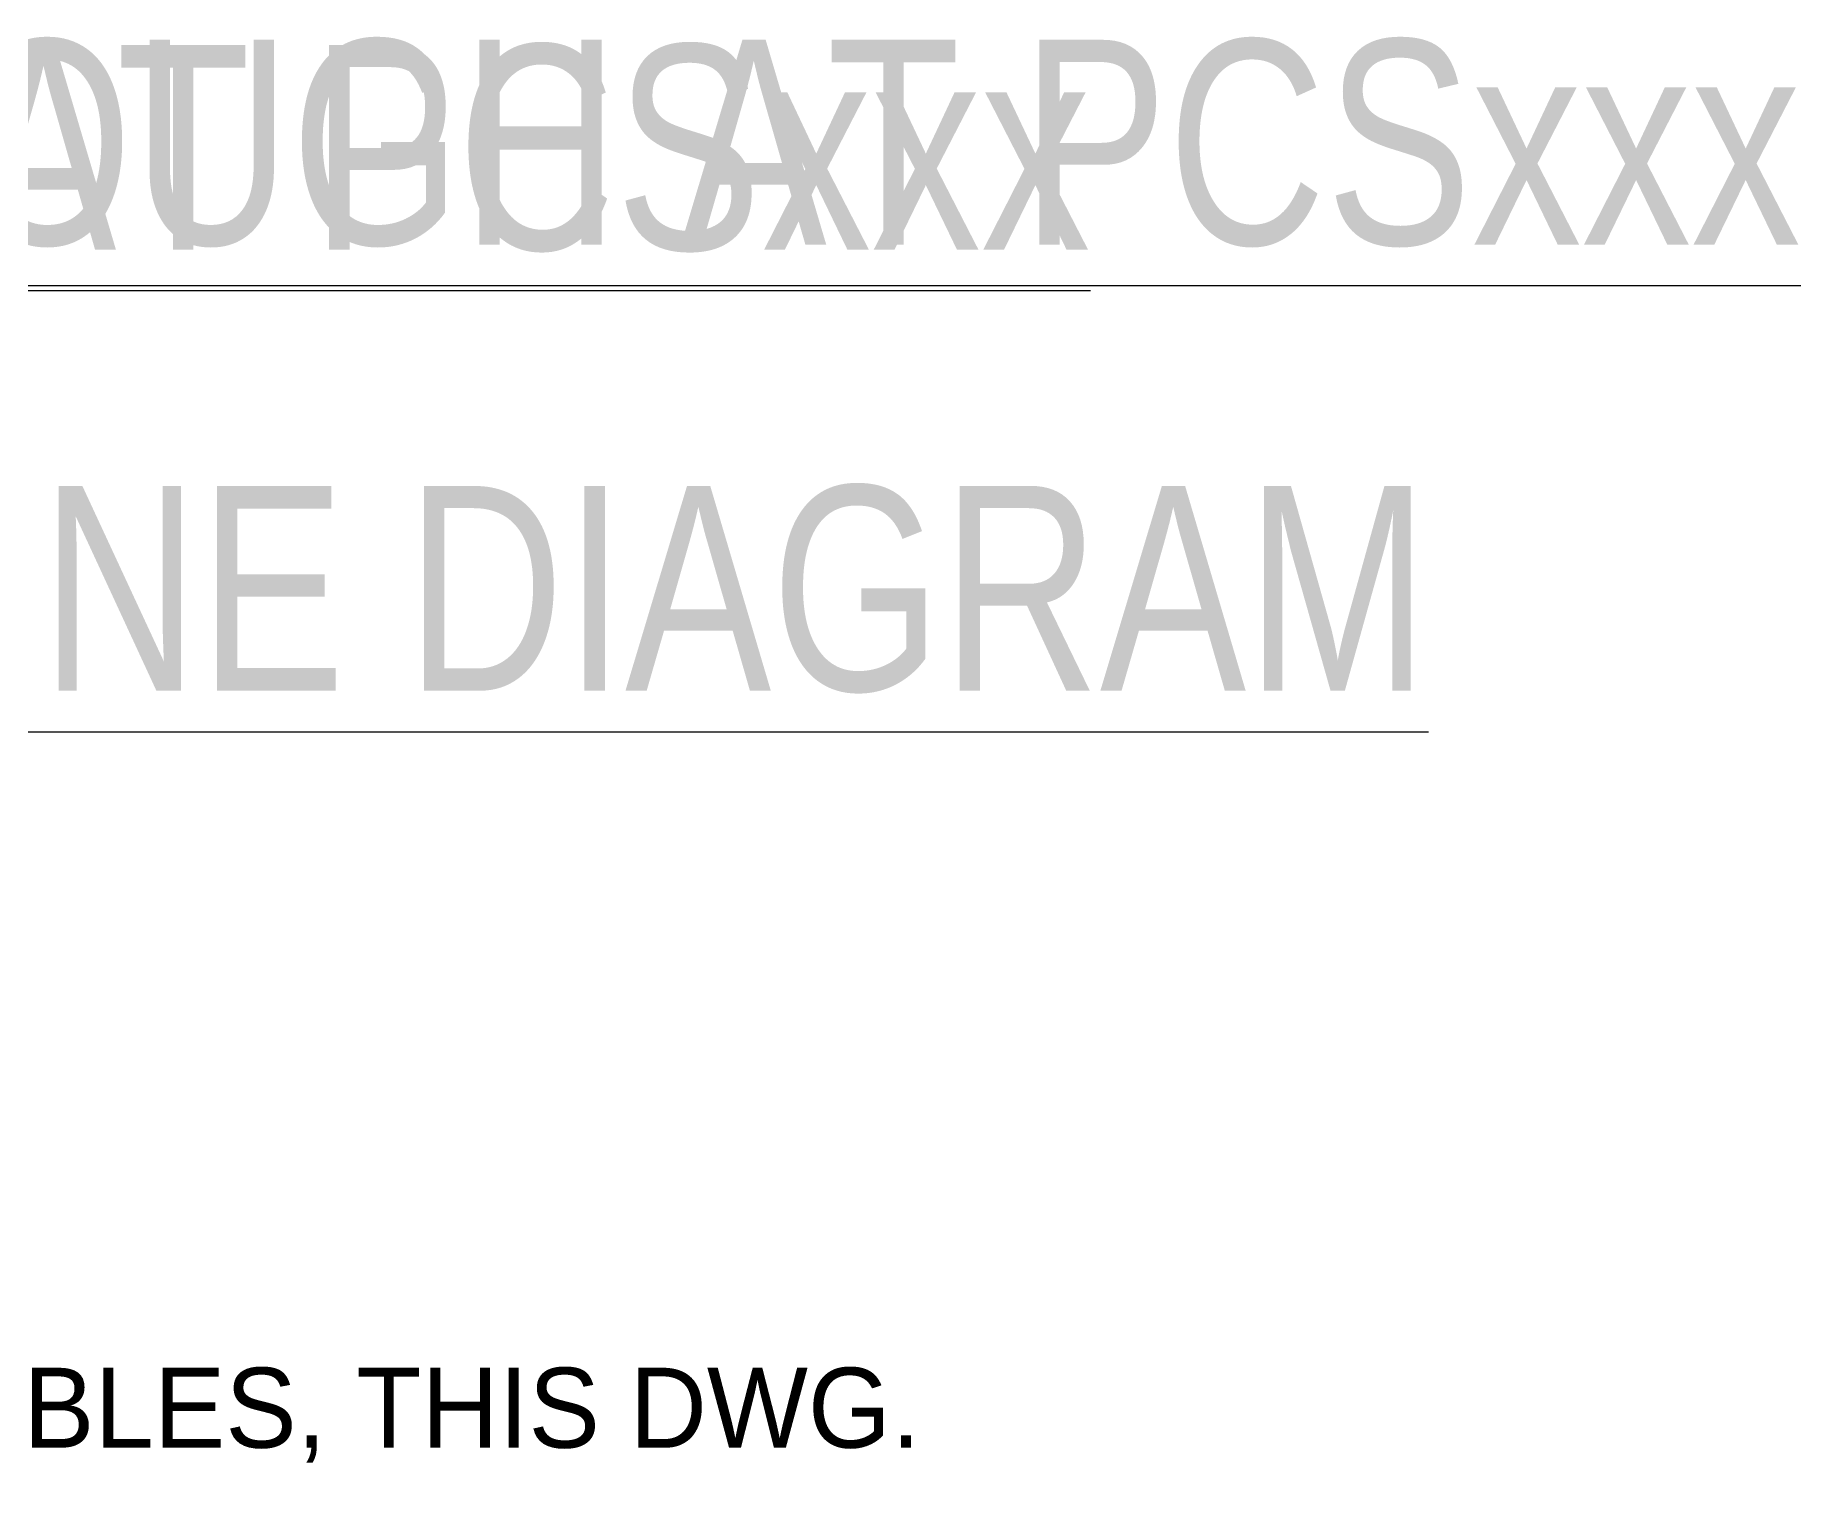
# Model space of a CAD drawing. Header units: feet. Extents: x -17 to 246, y -88 to 32.
# Drawn here: x 191.1 to 246.2, y -55 to -9.6 of the extents above; entities that cross this region are included whole.
import ezdxf
from ezdxf.enums import TextEntityAlignment as Align

# ---------------------------------------------------------------- set-up
doc = ezdxf.new("R2018")
doc.units = ezdxf.units.FT
doc.header["$MEASUREMENT"] = 0
doc.layers.add('E-TEXT', color=7, linetype='Continuous')
doc.layers.add('G-ANNO-TEXT', color=1, linetype='Continuous')
doc.styles.add('NEI-A', font='arial.ttf')
doc.styles.get("Standard").update_dxf_attribs({"font": 'arial.ttf'})

# ---------------------------------------------------------------- blocks, each defined once
blk = doc.blocks.new('DETAIL_TITLE')
blk.add_circle((0.592, -0.513), 0.25)
at = {"style": 'NEI-A', "flags": 8}
blk.add_attdef('#', text='', height=0.25, dxfattribs=at).set_placement((0.592, -0.511), align=Align.MIDDLE_CENTER)
at = {"lineweight": 30, "flags": 104}
blk.add_attdef('DETAIL_TITLE', text='', height=0.2, dxfattribs=at).set_placement((0.91, -0.525), align=Align.BOTTOM_LEFT)
at = {"style": 'NEI-A'}
for tag, p in [('SCALE:', (0.939, -0.738)), ('1"_=_', (1.547, -0.738))]:
    blk.add_attdef(tag, text='', height=0.1, dxfattribs=at).set_placement(p, align=Align.BOTTOM_LEFT)
blk = doc.blocks.new('*U20')
at = {"color": 7}
for p, q in [((0, 0), (-0.959, 0.001)), ((0.125, 0), (0, 0))]:
    blk.add_line(p, q, dxfattribs=at)
blk.add_ellipse((-1.037, 0.001), major_axis=(-0.0781, 0.0001), ratio=0.6, dxfattribs=at)
at = {"lineweight": 30, "flags": 104}
blk.add_attdef('TAG', text='', height=0.1, dxfattribs=at).set_placement((0.206, 0.002), align=Align.MIDDLE_LEFT)

msp = doc.modelspace()

# ---------------------------------------------------------------- block references
at = {"layer": 'E-TEXT'}
ref = msp.add_blockref('DETAIL_TITLE', (112.735, -23.249), dxfattribs=at)
ref.add_attrib('#', '1', dxfattribs={"layer": '0', "height": 0.35, "style": 'NEI-A'}).set_placement((113.327, -23.76), align=Align.MIDDLE_CENTER)
lines = msp.add_mtext('\\W0.8000;{\\LFIBER OPTIC SINGLE LINE DIAGRAM}', dxfattribs={"layer": '0', "insert": (113.644, -23.653), "char_height": 6.4, "attachment_point": 1})
ref.add_attrib('DETAIL_TITLE', '', (113.644, -23.653)).embed_mtext(lines)
ref.add_attrib('SCALE:', 'SCALE:', dxfattribs={"layer": '0', "height": 0.1, "style": 'NEI-A'}).set_placement((113.673, -23.987), align=Align.TOP_LEFT)
ref.add_attrib('1"_=_', 'N.T.S.', dxfattribs={"layer": '0', "height": 0.1, "style": 'NEI-A'}).set_placement((114.282, -23.987), align=Align.TOP_LEFT)
at = {"layer": 'G-ANNO-TEXT'}
ref = msp.add_blockref('DETAIL_TITLE', (111.44, -9.309), dxfattribs=at)
ref.add_attrib('#', '3', dxfattribs={"layer": '0', "height": 0.25, "style": 'NEI-A'}).set_placement((112.032, -9.82), align=Align.MIDDLE_CENTER)
lines = msp.add_mtext('\\W0.8000;{\\LSCADA FO PATCH-THROUGH AT PCSxxx}', dxfattribs={"layer": '0', "insert": (112.35, -9.712), "char_height": 6.4, "attachment_point": 1})
ref.add_attrib('DETAIL_TITLE', '', (112.35, -9.712)).embed_mtext(lines)
ref.add_attrib('SCALE:', 'SCALE:', dxfattribs={"layer": '0', "height": 0.1, "style": 'NEI-A'}).set_placement((112.379, -10.015), align=Align.TOP_LEFT)
ref.add_attrib('1"_=_', 'N.T.S.', dxfattribs={"layer": '0', "height": 0.1, "style": 'NEI-A'}).set_placement((112.988, -10.013), align=Align.TOP_LEFT)
ref = msp.add_blockref('DETAIL_TITLE', (120.817, -9.468), dxfattribs=at)
ref.add_attrib('#', '4', dxfattribs={"layer": '0', "height": 0.25, "style": 'NEI-A'}).set_placement((121.409, -9.979), align=Align.MIDDLE_CENTER)
lines = msp.add_mtext('\\W0.8000;{\\LSCADA FO RETURN AT PCSxxx}', dxfattribs={"layer": '0', "insert": (121.727, -9.871), "char_height": 6.4, "attachment_point": 1})
ref.add_attrib('DETAIL_TITLE', '', (121.727, -9.871)).embed_mtext(lines)
ref.add_attrib('SCALE:', 'SCALE:', dxfattribs={"layer": '0', "height": 0.1, "style": 'NEI-A'}).set_placement((121.756, -10.206), align=Align.TOP_LEFT)
ref.add_attrib('1"_=_', 'N.T.S.', dxfattribs={"layer": '0', "height": 0.1, "style": 'NEI-A'}).set_placement((122.364, -10.206), align=Align.TOP_LEFT)
ref = msp.add_blockref('*U20', (126.258, -51.207), dxfattribs=dict(at, xscale=-0.8829409089627208, yscale=0.8829409089627208, zscale=0.8829409089627208, rotation=180))
lines = msp.add_mtext('(TYP.) FOR CABLE TAGGING SEE FO TABLES, THIS DWG.', dxfattribs={"layer": '0', "insert": (126.44, -51.209), "char_height": 2.5, "attachment_point": 1, "bg_fill": 3, "box_fill_scale": 1.5, "bg_fill_color": 256, "bg_fill_transparency": 0})
ref.add_attrib('TAG', '', (126.44, -51.209), dxfattribs={"flags": 104}).embed_mtext(lines)

doc.saveas('drawing.dxf')
